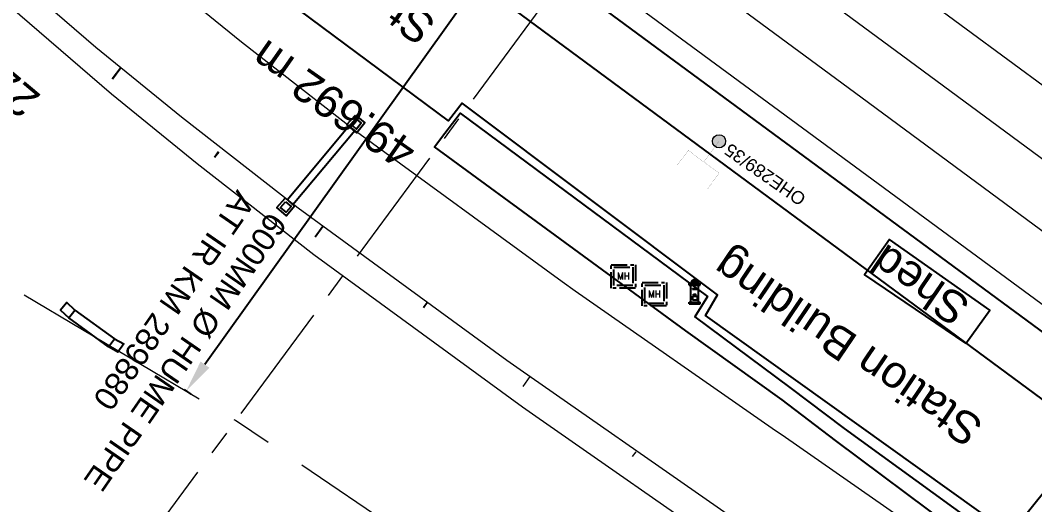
# Model space of a CAD drawing. Header units: metres. Extents: x 646303 to 662875, y 3366650 to 3378730.
# Drawn here: x 652908 to 652987.1, y 3373723.3 to 3373761.1 of the extents above; entities that cross this region are included whole.
import ezdxf
from ezdxf.enums import TextEntityAlignment as Align

# ---------------------------------------------------------------- set-up
doc = ezdxf.new("R2010")
doc.units = ezdxf.units.M
doc.header["$MEASUREMENT"] = 0
doc.header["$PDMODE"] = 3
doc.header["$PDSIZE"] = 0.5
doc.linetypes.add('CENTER', pattern=[50.8, 31.75, -6.35, 6.35, -6.35])
doc.linetypes.add('PHANTOM', pattern=[2.5, 1.25, -0.25, 0.25, -0.25, 0.25, -0.25])
for name, color, linetype in [('ARCH', 7, 'Continuous'), ('Dimension', 10, 'Continuous'), ('FOOTPATH', 251, 'Continuous'), ('GOVT_BUILDING', 251, 'Continuous'), ('LINK LINE', 190, 'Continuous'), ('Manhole', 251, 'Continuous'), ('PLATFORM', 7, 'Continuous'), ('POST_BOX', 251, 'Continuous'), ('SHED', 252, 'Continuous'), ('TOPO_TEXT', 251, 'Continuous')]:
    doc.layers.add(name, color=color, linetype=linetype)
for name, color, linetype, lineweight in [('Existing IR Track', 143, 'Continuous', 0), ('Existing Railway Boundary', 7, 'CENTER', 0), ('OHE MAST', 8, 'Continuous', 0), ('OHE MAST TEXT', 8, 'Continuous', 0), ("RAJPURA STN. SRJ's", 251, 'Continuous', 0)]:
    doc.layers.add(name, color=color, linetype=linetype, lineweight=lineweight)
doc.styles.add('ROMANS', font='romans.shx')
doc.styles.add('ROMANT', font='romant__.ttf')
doc.styles.get("Standard").update_dxf_attribs({"font": 'arial.ttf'})
doc.dimstyles.new('DIM', dxfattribs={"dimtxt": 2.5, "dimasz": 2.5, "dimexe": 0.18, "dimexo": 0.0625, "dimgap": 0.09, "dimtad": 0, "dimtih": 1, "dimtoh": 1, "dimdec": 3, "dimzin": 0, "dimdsep": 46, "dimtxsty": 'Standard', "dimcen": 0.09, "dimadec": 0, "dimazin": 0, "dimtfac": 1, "dimtdec": 3, "dimtofl": 0, "dimtmove": 0, "dimatfit": 3, "dimfxl": 1, "dimtolj": 1, "dimtzin": 0, "dimarcsym": 0})

# ---------------------------------------------------------------- blocks, each defined once
blk = doc.blocks.new('PBox')
at = {"linetype": 'Continuous'}
for points in [[(-0.303, 1.577), (0.303, 1.577, 1)], [(0.425, 1.577), (-0.425, 1.577), (-0.425, 1.461), (0.425, 1.461)], [(-0.182, 1.198), (-0.182, 1.137), (0.182, 1.137), (0.182, 1.198)], [(-0.425, 0.117), (-0.425, 0), (0.425, 0), (0.425, 0.117)]]:
    blk.add_hatch(color=256, dxfattribs=at).paths.add_polyline_path(points)
for p, q in [((-0.425, 1.577), (0.425, 1.577)), ((-0.425, 1.461), (-0.425, 1.577)), ((-0.425, 1.461), (0.425, 1.461)), ((-0.303, 0.117), (-0.303, 1.461)), ((-0.182, 1.198), (0.182, 1.198)), ((-0.182, 1.198), (-0.182, 1.137)), ((-0.182, 1.137), (0.182, 1.137)), ((0.182, 1.198), (0.182, 1.137)), ((0.303, 0.117), (0.303, 1.461)), ((0.425, 1.461), (0.425, 1.577)), ((-0.425, 0.117), (0.425, 0.117)), ((-0.425, 0), (-0.425, 0.117)), ((-0.425, 0), (0.425, 0)), ((-0.182, 0.591), (0.182, 0.591)), ((-0.182, 0.591), (-0.182, 0.298)), ((-0.182, 0.298), (0.182, 0.298)), ((0.182, 0.591), (0.182, 0.298)), ((0.425, 0), (0.425, 0.117))]:
    blk.add_line(p, q)
blk.add_lwpolyline([(-0.083, 0.751), (0.056, 0.751), (0.056, 0.662), (-0.083, 0.662)], close=True)
blk.add_arc((0, 1.577), 0.303, 0, 180)
blk = doc.blocks.new('MHS')
at = {"layer": 'Manhole', "linetype": 'PHANTOM'}
for points in [[(-0.919, 0.953), (0.964, 0.953), (0.964, -0.868), (-0.919, -0.868)], [(-0.719, 0.753), (0.764, 0.753), (0.764, -0.668), (-0.719, -0.668)]]:
    blk.add_lwpolyline(points, close=True, dxfattribs=at)
at = {"layer": 'Manhole', "linetype": 'PHANTOM', "style": 'ROMANS', "width": 0.9}
blk.add_text('MH', height=0.5499, dxfattribs=at).set_placement((0.034, -0.215), align=Align.CENTER)
blk = doc.blocks.new('OHE MAST')
h = blk.add_hatch(color=256)
edge = h.paths.add_edge_path()
edge.add_arc((0, 0), 0.514, 0, 360)
at = {"const_width": 0.01, "flags": 128}
for points in [[(1.5, 3.5), (1.5, 2), (-1.5, 2), (-1.5, 3.5)], [(0, 2), (0, 0)]]:
    blk.add_lwpolyline(points, dxfattribs=at)
blk.add_circle((0, 0), 0.514)
blk = doc.blocks.new('*D7247')
at = {"layer": 'Defpoints', "color": 0, "transparency": 16777216}
for p in [(652910.041, 3373767.802), (652910.041, 3373767.802), (652896.721, 3373750.105)]:
    blk.add_point(p, dxfattribs=at)
at = {"layer": 'Dimension', "color": 0, "lineweight": -2, "transparency": 16777216}
for p, q in [((652910.091, 3373767.764), (652910.185, 3373767.693)), ((652908.538, 3373765.804), (652904.204, 3373760.046)), ((652898.225, 3373752.102), (652902.558, 3373757.86)), ((652896.771, 3373750.067), (652896.865, 3373749.997))]:
    blk.add_line(p, q, dxfattribs=at)
at = {"layer": 'Dimension', "color": 0, "transparency": 16777216}
for points in [[(652908.205, 3373766.055), (652908.87, 3373765.554), (652910.041, 3373767.802)], [(652897.892, 3373752.353), (652898.557, 3373751.852), (652896.721, 3373750.105)]]:
    blk.add_solid(points, dxfattribs=at)
at = {"layer": 'Dimension', "color": 0, "lineweight": 0, "transparency": 16777216, "insert": (652903.381, 3373758.953), "char_height": 2.5, "attachment_point": 5, "rotation": 140}
blk.add_mtext('\\A1;22.149 m', dxfattribs=at)
blk = doc.blocks.new('*D7304')
at = {"layer": 'Defpoints', "color": 0, "linetype": 'ByBlock', "ltscale": 0.5, "transparency": 16777216}
for p in [(652950.312, 3373772.326), (652920.986, 3373732.207), (652921.423, 3373731.895)]:
    blk.add_point(p, dxfattribs=at)
at = {"layer": 'Existing Railway Boundary', "color": 0, "linetype": 'ByBlock', "lineweight": -2, "ltscale": 0.5, "transparency": 16777216}
for p, q in [((652950.262, 3373772.363), (652949.729, 3373772.743)), ((652948.422, 3373770.604), (652922.44, 3373734.241)), ((652921.372, 3373731.931), (652920.84, 3373732.312))]:
    blk.add_line(p, q, dxfattribs=at)
at = {"layer": 'Existing Railway Boundary', "color": 0, "linetype": 'ByBlock', "ltscale": 0.5, "transparency": 16777216}
for points in [[(652948.083, 3373770.847), (652948.761, 3373770.362), (652949.875, 3373772.639)], [(652922.101, 3373734.484), (652922.779, 3373733.999), (652920.986, 3373732.207)]]:
    blk.add_solid(points, dxfattribs=at)
at = {"layer": 'Existing Railway Boundary', "color": 0, "linetype": 'ByBlock', "ltscale": 0.5, "transparency": 16777216, "insert": (652932.475, 3373754.53), "char_height": 2.5, "attachment_point": 5, "rotation": 145}
blk.add_mtext('\\A1;49.692 m', dxfattribs=at)
blk = doc.blocks.new('hUME')
at = {"color": 5, "elevation": 267.597}
blk.add_lwpolyline([(653122.545, 3373621.784), (653123.318, 3373621.235), (653122.75, 3373620.412), (653121.938, 3373620.995), (653122.54, 3373621.777)], dxfattribs=at)
blk.add_lwpolyline([(653122.586, 3373621.51), (653123.041, 3373621.186), (653122.701, 3373620.693), (653122.223, 3373621.037)], close=True, dxfattribs=at)
at = {"color": 5}
for points in [[(653117.787, 3373614.738), (653122.106, 3373620.931)], [(653118.279, 3373614.395), (653122.598, 3373620.587)], [(653117.647, 3373614.841), (653118.419, 3373614.292), (653117.852, 3373613.468), (653117.04, 3373614.052), (653117.641, 3373614.834)]]:
    blk.add_lwpolyline(points, dxfattribs=at)
blk.add_lwpolyline([(653117.688, 3373614.566), (653118.143, 3373614.243), (653117.803, 3373613.75), (653117.324, 3373614.094)], close=True, dxfattribs=at)

msp = doc.modelspace()

# ---------------------------------------------------------------- linework, layer by layer
at = {"layer": 'ARCH', "linetype": 'Continuous'}
for points in [[(652911.813, 3373737.888, 269.685), (652912.289, 3373738.496, 269.615), (652911.664, 3373739.096, 271.294), (652911.186, 3373738.4855, 271.294)], [(652914.906, 3373735.621, 269.585), (652915.387, 3373736.267, 269.624), (652916.117, 3373735.865, 269.831), (652915.6354, 3373735.2182, 269.831)]]:
    msp.add_polyline3d(points, close=True, dxfattribs=at)
for points in [[(652912.289, 3373738.496, 269.615), (652915.387, 3373736.267, 269.624)], [(652914.906, 3373735.621, 269.585), (652911.813, 3373737.888, 269.685)]]:
    msp.add_polyline3d(points, dxfattribs=at)
at = {"layer": 'Existing IR Track', "flags": 128}
for points in [[(653150.8967, 3373618.7451), (653124.3648, 3373638.158), (653088.091, 3373664.889), (653052.5048, 3373691.1437), (653021.0346, 3373714.3765), (652988.1136, 3373738.659), (652952.7205, 3373764.7408), (652912.8499, 3373794.2057), (652881.4043, 3373817.31), (652850.5782, 3373839.9979), (652815.81, 3373865.6463), (652785.1919, 3373888.2845), (652753.7133, 3373911.4717), (652720.2865, 3373936.0479), (652700.5729, 3373950.583), (652688.0284, 3373959.8103), (652677.4201, 3373967.6447), (652661.1815, 3373979.5816), (652643.2361, 3373992.7955), (652628.4274, 3374003.737)], [(652808.5586, 3373888.255), (652824.0478, 3373876.8364), (652841.4696, 3373863.9903), (652856.2532, 3373853.0893), (652874.2787, 3373839.7854), (652889.1839, 3373828.7843), (652905.4351, 3373816.8222), (652921.0614, 3373805.3201), (652940.9195, 3373790.6559), (652960.2688, 3373776.3674), (652978.5385, 3373762.8814), (652994.7899, 3373750.8853), (653012.7619, 3373737.6453), (653027.2504, 3373726.9717), (653044.9872, 3373713.8992), (653078.4328, 3373689.2511), (653095.5978, 3373676.6021), (653114.3889, 3373662.778), (653132.956, 3373649.093)], [(652821.2125, 3373873.2335), (652838.7376, 3373860.3047), (652853.6449, 3373849.3073), (652871.5361, 3373836.0837), (652886.231, 3373825.2225), (652902.6861, 3373813.1154), (652918.3143, 3373801.6168), (652938.167, 3373786.9423), (652957.7989, 3373772.4305), (652975.7786, 3373759.1557), (652993.9181, 3373745.7628), (653010.0019, 3373733.9256), (653026.3209, 3373721.9154), (653042.2237, 3373710.1702), (653058.3068, 3373698.2919), (653075.6422, 3373685.4862), (653093.3343, 3373672.417), (653111.5589, 3373658.9601), (653130.0925, 3373645.275)], [(652818.6998, 3373869.4947), (652836.047, 3373856.6678), (652853.5109, 3373843.7546), (652868.8491, 3373832.4489), (652884.3596, 3373821.0161), (652899.9869, 3373809.4659), (652915.6899, 3373797.8596), (652935.4594, 3373783.28), (652955.226, 3373768.7026), (652973.0824, 3373755.511), (652990.9668, 3373742.2987), (653007.2986, 3373730.2648), (653023.685, 3373718.1906), (653039.5114, 3373706.5041), (653055.4056, 3373694.7677), (653072.9272, 3373681.8171), (653090.5717, 3373668.7758), (653108.856, 3373655.3032), (653127.204, 3373641.7838)]]:
    msp.add_lwpolyline(points, dxfattribs=at)
at = {"layer": 'Existing Railway Boundary', "ltscale": 0.5, "flags": 128}
msp.add_lwpolyline([(654002.209, 3372947.3374), (653941.6142, 3372995.8875), (653885.0948, 3373041.1722), (653849.3973, 3373069.6171), (653743.2122, 3373149.4146), (653618.3148, 3373244.7252), (653580.9535, 3373273.9706), (653528.5753, 3373314.5086), (653337.2875, 3373455.6537), (653241.7142, 3373522.5487), (653184.8817, 3373562.8841), (653178.3209, 3373554.058), (653007.7255, 3373673.7874), (652924.822, 3373729.8796), (652907.72, 3373740.0209), (652904.5642, 3373745.0641), (652864.1809, 3373771.0185), (652862.8289, 3373763.9282), (652836.0798, 3373790.575), (652793.9064, 3373826.9777), (652786.3399, 3373815.8276), (652694.4321, 3373883.0097), (652615.3514, 3373944.3753), (652559.0758, 3373987.3078), (652463.6034, 3374028.6205), (652316.9711, 3374087.5745), (652144.3796, 3374095.1872)], dxfattribs=at)
at = {"layer": 'FOOTPATH', "linetype": 'Continuous'}
msp.add_polyline3d([(653036.132, 3373683.323, 270.021), (653034.781, 3373681.656, 270.027), (653011.079, 3373699.229, 270.033), (652993.929, 3373711.826, 270.003), (652988.4, 3373715.876, 269.956), (652980.742, 3373721.513, 269.456), (652971.599, 3373728.332, 269.492), (652967.444, 3373731.492, 269.56), (652959.926, 3373736.882, 269.552), (652940.35, 3373751.25, 269.631), (652941.145, 3373752.3, 269.643), (652942.347, 3373753.877, 269.721), (652961.624, 3373739.547, 269.632), (652960.646, 3373737.97, 269.567), (652968.037, 3373732.45, 269.592), (652972.271, 3373729.269, 269.541), (652982.131, 3373722.094, 269.528), (652988.866, 3373716.41, 269.952), (652994.415, 3373712.523, 270.049), (652995.181, 3373713.497, 270.08), (653012.257, 3373700.883, 270.05)], close=True, dxfattribs=at)
at = {"layer": 'GOVT_BUILDING', "linetype": 'Continuous'}
msp.add_polyline3d([(652917.016, 3373783.788, 0), (652991.476, 3373728.752, 271.62), (652985.251, 3373721.047, 271.485), (652961.4714, 3373738.087, 271.3845), (652962.4069, 3373739.6768, 271.4645), (652942.5076, 3373754.6555, 271.5535), (652941.4394, 3373753.2789, 271.4755), (652918.9903, 3373769.9804, 272.637), (652916.9467, 3373767.2973, 272.6264), (652909.1222, 3373773.5393, 0)], close=True, dxfattribs=at)
at = {"layer": 'LINK LINE', "linetype": 'Continuous', "lineweight": 0, "flags": 128}
for points, elevation in [([(652915.8423, 3373757.4431), (652915.1745, 3373756.5542)], 267.5824), ([(652915.8862, 3373757.4105), (652915.2247, 3373756.5173)], 267.5824), ([(652931.6057, 3373745.0373), (652931.0028, 3373744.2122)], 267.5926), ([(652931.6388, 3373745.0134), (652931.0403, 3373744.1853)], 267.5926), ([(652947.7721, 3373733.3085), (652947.2242, 3373732.5468)], 267.6028), ([(652947.7745, 3373733.3068), (652947.2269, 3373732.5449)], 267.6028)]:
    msp.add_lwpolyline(points, dxfattribs=dict(at, elevation=elevation))
for points in [[(652923.4659, 3373750.8692), (652923.1479, 3373750.4397)], [(652923.5093, 3373750.8376), (652923.1941, 3373750.4062)], [(652939.7502, 3373739.0915), (652939.464, 3373738.6954)], [(652939.7659, 3373739.0803), (652939.4805, 3373738.6835)], [(652956.0256, 3373727.4292), (652955.7588, 3373727.0579)]]:
    msp.add_lwpolyline(points, dxfattribs=at)
at = {"layer": 'LINK LINE', "linetype": 'Continuous', "lineweight": 0}
for points in [[(652988.5324, 3373702.0931, 0.0756), (652980.0147, 3373708.0335, 0.0738), (652976.2436, 3373710.6635, 0.0718), (652964.6495, 3373718.7494, 0.0645), (652963.6101, 3373719.4743, 0.0639), (652948.245, 3373730.1901, 0.0543), (652947.1987, 3373730.9218, 0.0536), (652930.9361, 3373742.817, 0.0433), (652921.8378, 3373749.9218, 0.0374), (652915.1623, 3373755.3531, 0.0331), (652899.9023, 3373768.5099, 0.0228), (652896.7777, 3373771.3384, 0.0206), (652896.0326, 3373772.0187, 0.0201), (652885.0964, 3373782.0021, 0.0125), (652882.0069, 3373784.8225, 0.0104), (652881.2617, 3373785.5028, 0.0098), (652870.2684, 3373795.2727, 0.0022), (652859.3344, 3373804.4867, -0.0052), (652855.0144, 3373807.9961, -0.008), (652839.3119, 3373820.1616, -0.0183), (652836.4391, 3373822.2911, -0.0202), (652826.629, 3373834.814, 0)], [(652991.5991, 3373711.8868, 267.6237), (652983.0813, 3373717.8272, 267.6219), (652979.3103, 3373720.4572, 267.6199), (652967.7162, 3373728.543, 267.6126), (652966.6768, 3373729.2679, 267.612), (652951.3116, 3373739.9838, 267.6023), (652950.2809, 3373740.7046, 267.6017), (652934.2605, 3373752.4227, 267.5914), (652925.2976, 3373759.4217, 267.5855), (652918.7214, 3373764.7721, 267.5811), (652903.6887, 3373777.7331, 267.5709), (652900.6106, 3373780.5194, 267.5687), (652899.8655, 3373781.1997, 267.5682), (652888.9293, 3373791.1832, 267.5606), (652885.8398, 3373794.0035, 267.5584), (652885.0946, 3373794.6838, 267.5579), (652873.9518, 3373804.5867, 267.5503), (652862.869, 3373813.926, 267.5429), (652858.4902, 3373817.4832, 267.54), (652842.574, 3373829.8142, 267.5298), (652839.6622, 3373831.9727, 267.5279), (652838.1262, 3373833.1035, 267.5269)], [(652987.3088, 3373705.7351, 267.6237), (652978.7911, 3373711.6755, 267.6219), (652975.02, 3373714.3055, 267.6199), (652963.4259, 3373722.3913, 267.6126), (652962.3865, 3373723.1162, 267.612), (652947.0213, 3373733.8321, 267.6023), (652945.9751, 3373734.5637, 267.6017), (652929.7125, 3373746.459, 267.5914), (652920.6142, 3373753.5638, 267.5855), (652913.9386, 3373758.995, 267.5811), (652898.6787, 3373772.1519, 267.5709), (652895.5541, 3373774.9803, 267.5687), (652894.8089, 3373775.6606, 267.5682), (652883.8728, 3373785.6441, 267.5606), (652880.7832, 3373788.4645, 267.5584), (652880.038, 3373789.1447, 267.5579), (652869.0448, 3373798.9147, 267.5503), (652858.1108, 3373808.1287, 267.5429), (652853.7908, 3373811.638, 267.54), (652838.0882, 3373823.8036, 267.5298), (652835.2155, 3373825.9331, 267.5279), (652833.6795, 3373827.0639, 267.5269)]]:
    msp.add_polyline3d(points, dxfattribs=at)
at = {"layer": 'PLATFORM', "linetype": 'Continuous'}
msp.add_polyline3d([(652787.281, 3373867.995, 269.725), (652708.632, 3373927.338, 269.766), (652692.95, 3373941.469, 269.686), (652678.59, 3373955.058, 269.695), (652674.622, 3373959.05, 269.053), (652678.341, 3373964.85, 269.039), (652683.99, 3373960.684, 269.712), (652699.484, 3373949.247, 269.724), (652715.759, 3373937.292, 269.727), (652795.422, 3373878.576, 269.773), (652833.403, 3373850.6, 269.735), (652875.739, 3373819.35, 269.687), (652897.194, 3373803.553, 269.639), (652919.463, 3373787.155, 269.636), (652994.236, 3373731.977, 269.692), (652991.521, 3373728.951, 269.642)], dxfattribs=at)
at = {"layer": "RAJPURA STN. SRJ's", "color": 7, "linetype": 'CENTER', "lineweight": 15, "ltscale": 0.3}
msp.add_lwpolyline([(652905.9737, 3373676.2766), (652929.6419, 3373708.2629), (652916.2241, 3373718.1713), (652991.1167, 3373819.6552)], dxfattribs=at)
at = {"layer": 'SHED', "linetype": 'Continuous'}
msp.add_polyline3d([(652981.773, 3373735.896, 273.883), (652983.632, 3373738.496, 272.776), (652975.825, 3373744.009, 272.842), (652973.8577, 3373741.2575, 272.842)], close=True, dxfattribs=at)

# ---------------------------------------------------------------- block references
at = {"color": 2, "rotation": 355.0519434803949}
msp.add_blockref('hUME', (-288737.9234, 69037.9077), dxfattribs=at)
at = {"layer": 'Manhole', "linetype": 'Continuous'}
for p in [(652955.039, 3373741.09, 269.608), (652957.455, 3373739.691, 269.587)]:
    msp.add_blockref('MHS', p, dxfattribs=at)
at = {"layer": 'OHE MAST', "color": 2, "rotation": 143.3908318566117}
msp.add_blockref('OHE MAST', (652962.525, 3373751.676), dxfattribs=at)
at = {"layer": 'POST_BOX', "linetype": 'Continuous'}
msp.add_blockref('PBox', (652960.63, 3373738.994, 269.613), dxfattribs=at)

# ---------------------------------------------------------------- texts
at = {"color": 5, "insert": (652928.9296, 3373745.2368), "char_height": 1.8, "attachment_point": 1, "rotation": 235.385887}
msp.add_mtext_dynamic_manual_height_columns('600MM %%C HUME PIPE\\PAT IR KM 289880', width=39.475498, gutter_width=1.25, heights=[0], dxfattribs=at)
at = {"layer": 'OHE MAST TEXT'}
msp.add_text('OHE289/35', height=1, rotation=145, dxfattribs=at).set_placement((652966.1187, 3373749.075), align=Align.MIDDLE_CENTER)
at = {"layer": "RAJPURA STN. SRJ's", "color": 190, "char_height": 2.2, "attachment_point": 7, "rotation": 144.006684, "line_spacing_factor": 0.6, "style": 'ROMANT'}
for s, insert in [('LINK LINE CH:1179281.504m', (652923.5057, 3373703.9399)), ('{\\C10;AT DFC CH:1179346.692m}', (652926.2508, 3373706.0025))]:
    msp.add_mtext(s, dxfattribs=dict(at, insert=insert))
at = {"layer": 'TOPO_TEXT'}
for s, p in [('Station Building', (652940.604, 3373761.1028)), ('Station Building', (652983.2918, 3373729.7494)), ('Shed', (652982.2702, 3373739.1815))]:
    msp.add_text(s, height=2.5, rotation=145.888145, dxfattribs=at).set_placement(p)

# ---------------------------------------------------------------- dimensions: what is measured, and where the dimension line sits
at = {"layer": 'Dimension', "color": 190, "lineweight": 0}
dim = msp.add_aligned_dim(p1=(652896.7211, 3373750.1048), p2=(652910.041, 3373767.8016), distance=0, dimstyle='DIM', override={"dimpost": ' m'}, dxfattribs=at)
dim.commit()
dim.dimension.update_dxf_attribs({"geometry": '*D7247', "text_midpoint": (652903.3811, 3373758.9532), "text_rotation": 140})
at = {"layer": 'Existing Railway Boundary', "linetype": 'ByBlock', "ltscale": 0.5}
dim = msp.add_linear_dim(base=(652920.9863, 3373732.2072), p1=(652950.3124, 3373772.3263), p2=(652921.4233, 3373731.8949), angle=234.453324, dimstyle='DIM', override={"dimpost": ' m', "dimtmove": 2}, dxfattribs=at)
dim.commit()
dim.dimension.update_dxf_attribs({"geometry": '*D7304', "text_midpoint": (652932.4754, 3373754.5296), "dimtype": 129, "text_rotation": 145})

doc.saveas('drawing.dxf')
